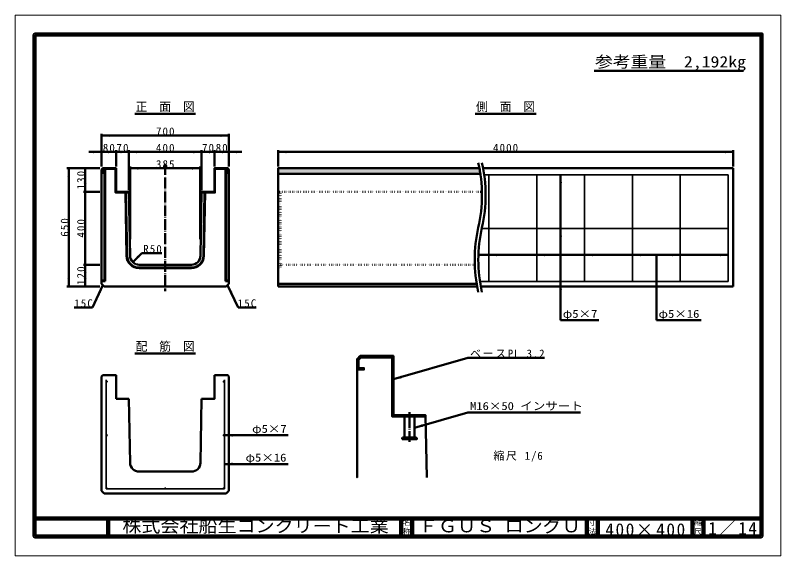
# Model space of a CAD drawing. Units: millimetres, scale not verified, with parts at other scales. Extents: x -2102 to 2102, y -1485 to 1485.
import ezdxf
from ezdxf.enums import TextEntityAlignment as Align

# ---------------------------------------------------------------- set-up
doc = ezdxf.new("R2010")
doc.units = ezdxf.units.MM
doc.header["$LTSCALE"] = 5
doc.linetypes.add('DOTTED', pattern=[1.75, 0.25, -1.5])
doc.linetypes.add('LONG_DASHED_DOTTED', pattern=[15.25, 12, -1.5, 0.25, -1.5])
doc.layers.add('0-0_V-nasSTD', color=7, linetype='Continuous', lineweight=50)
doc.layers.add('0-1_0', color=7, linetype='Continuous', lineweight=50)
doc.styles.add('ＭＳ ゴシック', font='')
doc.styles.get('ＭＳ ゴシック').set_extended_font_data('MS Gothic')

msp = doc.modelspace()

# ---------------------------------------------------------------- linework, layer by layer
at = {"layer": '0-0_V-nasSTD', "lineweight": 100}
for p, q in [((-1997.5, 1380), (-1997.5, -1380)), ((-1997.5, -1280), (1997.5, -1280)), ((-1592.5, -1280), (-1592.5, -1380)), ((17.5, -1280), (17.5, -1380)), ((77.5, -1280), (77.5, -1380)), ((1037.5, -1280), (1037.5, -1380)), ((1097.5, -1280), (1097.5, -1380)), ((1617.5, -1280), (1617.5, -1380)), ((1677.5, -1280), (1677.5, -1380)), ((-1997.5, -1380), (1997.5, -1380))]:
    msp.add_line(p, q, dxfattribs=at)
at = {"layer": '0-0_V-nasSTD'}
for p, q in [((-1628.654, 834.105), (-1628.654, 654.105)), ((-928.654, 824.105), (-1628.654, 824.105)), ((-928.654, 834.105), (-928.654, 654.105)), ((-1628.654, 734.105), (-1698.654, 734.105)), ((-1548.654, 734.105), (-1628.654, 734.105)), ((-1548.654, 744.105), (-1548.654, 654.105)), ((-1478.654, 734.105), (-1548.654, 734.105)), ((-1478.654, 744.105), (-1478.654, 524.105)), ((-1078.654, 734.105), (-1478.654, 734.105)), ((-1078.654, 744.105), (-1078.654, 524.105)), ((-1008.654, 734.105), (-1078.654, 734.105)), ((-1008.654, 744.105), (-1008.654, 654.105)), ((-928.654, 734.105), (-1008.654, 734.105)), ((-858.654, 734.105), (-928.654, 734.105)), ((-658.654, 744.105), (-658.654, 654.105)), ((1841.346, 734.105), (-658.654, 734.105)), ((1841.346, 744.105), (1841.346, 654.105)), ((-1638.654, 644.105), (-1818.654, 644.105)), ((-1808.654, 644.105), (-1808.654, -5.895)), ((-1718.654, 644.105), (-1718.654, 514.105)), ((-1628.654, 637.105), (-1621.654, 644.105)), ((-1628.654, 637.105), (-1628.654, 9.105)), ((-1612.654, 27.105), (-1612.654, 640.905)), ((-1609.654, 24.105), (-1609.654, 640.905)), ((-1471.155, 654.105), (-1471.155, 254.105)), ((-1471.155, 644.105), (-1086.155, 644.105)), ((-1086.155, 654.105), (-1086.155, 254.105)), ((-935.654, 644.105), (-1008.654, 644.105)), ((-947.654, 24.105), (-947.654, 640.905)), ((-944.654, 27.105), (-944.654, 640.905)), ((-935.654, 644.105), (-928.654, 637.105)), ((-928.654, 9.105), (-928.654, 637.105)), ((-658.654, 644.105), (-658.654, -5.895)), ((447.589, 644.105), (-658.654, 644.105)), ((467.589, 644.105), (1841.346, 644.105)), ((1841.346, -5.895), (1841.346, 644.105)), ((452.644, 614.105), (-658.654, 614.105)), ((893.346, 609.105), (893.346, -190.895)), ((-1638.654, 514.105), (-1728.654, 514.105)), ((-1718.654, 514.105), (-1718.654, 114.105)), ((-1478.654, 514.105), (-1548.654, 514.105)), ((-1497.598, 510.905), (-1491.071, 162.811)), ((-1494.597, 510.905), (-1488.071, 162.867)), ((-1478.654, 514.105), (-1472.074, 163.167)), ((-1078.654, 514.105), (-1085.234, 163.167)), ((-1062.711, 510.905), (-1069.237, 162.867)), ((-1059.711, 510.905), (-1066.238, 162.811)), ((-1457.105, 128.42), (-1407.608, 177.917)), ((-1407.608, 177.917), (-1297.608, 177.917)), ((1813.846, 168.105), (441.786, 168.105)), ((1419.346, 168.105), (1419.346, -190.895)), ((-1638.654, 114.105), (-1728.654, 114.105)), ((-1718.654, 114.105), (-1718.654, -5.895)), ((-1422.083, 114.105), (-1135.226, 114.105)), ((-1422.083, 98.105), (-1135.226, 98.105)), ((-1422.083, 95.105), (-1135.226, 95.105)), ((-1678.723, -120.603), (-1621.154, 1.605)), ((-1612.654, 27.105), (-1628.654, 27.105)), ((-1609.654, 24.105), (-1628.654, 24.105)), ((-1628.654, 9.105), (-1613.654, -5.895)), ((-1612.654, 27.105), (-1609.654, 24.105)), ((-944.654, 27.105), (-947.654, 24.105)), ((-928.654, 24.105), (-947.654, 24.105)), ((-928.654, 27.105), (-944.654, 27.105)), ((-943.654, -5.895), (-928.654, 9.105)), ((-878.586, -120.603), (-936.154, 1.605)), ((432.428, 9.105), (-658.654, 9.105)), ((-1638.654, -5.895), (-1818.654, -5.895)), ((-1613.654, -5.895), (-943.654, -5.895)), ((435.102, -5.895), (-658.654, -5.895)), ((1841.346, -5.895), (455.102, -5.895)), ((-1778.723, -120.603), (-1678.723, -120.603)), ((-878.586, -120.603), (-778.586, -120.603)), ((893.346, -190.895), (1103.346, -190.895)), ((1419.346, -190.895), (1665.346, -190.895)), ((-207.272, -386.966), (-224.772, -404.466)), ((-224.772, -1054.466), (-224.772, -404.466)), ((-203.958, -394.966), (-216.772, -407.779)), ((-216.772, -407.779), (-216.772, -453.966)), ((-207.272, -386.966), (-24.772, -386.966)), ((-32.772, -394.966), (-203.958, -394.966)), ((-32.772, -394.966), (-32.772, -719.966)), ((383.982, -397.702), (-24.772, -515.649)), ((383.982, -397.702), (803.982, -397.702)), ((-187.272, -461.966), (-224.772, -461.966)), ((-187.272, -453.966), (-216.772, -453.966)), ((-187.272, -453.966), (-187.272, -461.966)), ((-1628.654, -500.131), (-1621.654, -493.131)), ((-1628.654, -500.131), (-1628.654, -1128.131)), ((-935.654, -493.131), (-1008.654, -493.131)), ((-935.654, -493.131), (-928.654, -500.131)), ((-928.654, -1128.131), (-928.654, -500.131)), ((-1478.654, -623.131), (-1548.654, -623.131)), ((-1478.654, -623.131), (-1472.074, -974.068)), ((-1078.654, -623.131), (-1085.234, -974.068)), ((383.982, -697.702), (90.228, -782.466)), ((150.228, -711.966), (158.791, -1054.466)), ((383.982, -697.702), (1001.982, -697.702)), ((150.428, -719.966), (-32.772, -719.966)), ((35.228, -829.966), (35.228, -719.966)), ((90.228, -829.966), (90.228, -719.966)), ((-953.654, -823.131), (-603.654, -823.131)), ((25.228, -834.966), (22.728, -840.089)), ((22.728, -844.966), (22.728, -839.966)), ((25.228, -834.966), (100.228, -834.966)), ((100.228, -834.966), (102.728, -839.966)), ((-953.654, -981.039), (-603.654, -981.039)), ((-1422.083, -1023.131), (-1135.226, -1023.131)), ((-1628.654, -1128.131), (-1613.654, -1143.131)), ((-943.654, -1143.131), (-928.654, -1128.131)), ((-1613.654, -1143.131), (-943.654, -1143.131))]:
    msp.add_line(p, q, dxfattribs=at)
at = {"layer": '0-0_V-nasSTD', "linetype": 'LONG_DASHED_DOTTED'}
for p, q in [((-1278.654, 669.105), (-1278.654, -30.895)), ((62.728, -859.966), (62.728, -696.966))]:
    msp.add_line(p, q, dxfattribs=at)
at = {"layer": '0-0_V-nasSTD', "lineweight": 35}
for p, q in [((473.372, 609.105), (1813.846, 609.105)), ((498.846, 609.105), (498.846, 22.105)), ((761.846, 609.105), (761.846, 22.105)), ((1024.846, 609.105), (1024.846, 22.105)), ((1287.846, 609.105), (1287.846, 22.105)), ((1550.846, 609.105), (1550.846, 22.105)), ((1813.846, 609.105), (1813.846, 22.105)), ((1813.846, 314.105), (460.221, 314.105)), ((450.348, 22.105), (1813.846, 22.105)), ((-1603.654, -518.131), (-1603.654, -1118.131)), ((-953.654, -518.131), (-953.654, -1118.131)), ((-1603.654, -1118.131), (-953.654, -1118.131))]:
    msp.add_line(p, q, dxfattribs=at)
at = {"layer": '0-0_V-nasSTD', "linetype": 'DOTTED'}
for p, q in [((461.154, 514.105), (-658.654, 514.105)), ((-646.154, 514.105), (-646.154, 95.105)), ((421.82, 114.105), (-658.654, 114.105)), ((-658.654, 95.105), (-646.154, 95.105))]:
    msp.add_line(p, q, dxfattribs=at)
at = {"layer": '0-0_V-nasSTD', "lineweight": 18}
for points in [[(-2102.5, -1485), (-2102.5, 1485), (2102.5, 1485), (2102.5, -1485)], [(-2002.5, -1385), (-2002.5, 1385), (2002.5, 1385), (2002.5, -1385)]]:
    msp.add_lwpolyline(points, close=True, dxfattribs=at)
at = {"layer": '0-0_V-nasSTD', "lineweight": 100}
msp.add_lwpolyline([(1997.5, -1380), (1997.5, 1380), (-1997.5, 1380)], dxfattribs=at)
at = {"layer": '0-0_V-nasSTD'}
for points in [[(-1625.454, 614.105), (-1628.654, 614.105), (-1628.654, 637.105), (-1621.654, 644.105), (-1548.654, 644.105), (-1548.654, 514.105), (-1478.654, 514.105), (-1478.594, 510.905), (-1551.854, 510.905), (-1551.854, 640.905), (-1620.329, 640.905), (-1625.454, 635.779)], [(-931.854, 614.105), (-928.654, 614.105), (-928.654, 637.105), (-935.654, 644.105), (-1008.654, 644.105), (-1008.654, 514.105), (-1078.654, 514.105), (-1078.714, 510.905), (-1005.454, 510.905), (-1005.454, 640.905), (-936.98, 640.905), (-931.854, 635.779)], [(-224.772, -461.966), (-187.272, -461.966), (-187.272, -453.966), (-216.772, -453.966), (-216.772, -407.779), (-203.958, -394.966), (-32.772, -394.966), (-32.772, -719.966), (150.428, -719.966), (150.228, -711.966), (-24.772, -711.966), (-24.772, -386.966), (-207.272, -386.966), (-224.772, -404.466), (-224.772, -1054.466)]]:
    msp.add_lwpolyline(points, close=True, dxfattribs=at)
for points in [[(-1551.854, 640.905), (-1620.329, 640.905), (-1625.454, 635.779), (-1625.454, 614.105), (-1628.654, 614.105)], [(-1621.654, 644.105), (-1548.654, 644.105), (-1548.654, 514.105)], [(-1551.854, 640.905), (-1551.854, 510.905), (-1478.594, 510.905)], [(-1005.454, 640.905), (-1005.454, 510.905), (-1078.714, 510.905)], [(-1008.654, 644.105), (-1008.654, 514.105), (-1078.654, 514.105)], [(-1005.454, 640.905), (-936.98, 640.905), (-931.854, 635.779), (-931.854, 614.105), (-928.654, 614.105)], [(452.644, 614.105), (-658.654, 614.105), (-658.654, 644.105), (447.589, 644.105)], [(447.589, 644.105), (-658.654, 644.105), (-658.654, 614.105), (452.644, 614.105)], [(-24.772, -386.966), (-24.772, -711.966), (150.228, -711.966)], [(-1621.654, -493.131), (-1548.654, -493.131), (-1548.654, -623.131)], [(-1008.654, -493.131), (-1008.654, -623.131), (-1078.654, -623.131)], [(22.728, -844.966), (102.728, -844.966), (102.728, -839.966)]]:
    msp.add_lwpolyline(points, dxfattribs=at)
at = {"layer": '0-0_V-nasSTD', "lineweight": 35}
for centre in [(-1600.654, -528.131), (-956.654, -528.131), (-1600.654, -823.131), (-956.654, -823.131), (-1600.654, -1115.131), (-1278.654, -1115.131), (-956.654, -1115.131)]:
    msp.add_circle(centre, 3, dxfattribs=at)
at = {"layer": '0-0_V-nasSTD'}
for centre, radius, start, end in [((-336.311, 496.605), 797.656, 347.1425, 12.8575), ((-316.311, 496.605), 797.656, 347.1425, 12.8575), ((-336.311, 496.605), 797.656, 8.47087, 10.65628), ((1219.002, 141.605), 797.656, 167.1425, 192.8575), ((1239.002, 141.605), 797.656, 167.1425, 192.8575), ((-1422.083, 164.105), 69, 181.07417, 270), ((-1422.083, 164.105), 66, 181.07417, 270), ((-1422.083, 164.105), 50, 181.07417, 270), ((-1135.226, 164.105), 50, 270, 358.92583), ((-1135.226, 164.105), 66, 270, 358.92583), ((-1135.226, 164.105), 69, 270, 358.92583), ((22.728, -856.216), 21.25, 61.92751, 83.4286), ((30.228, -829.966), 5, 270, 0), ((31.166, -841.216), 4.062, 292.61986, 67.38014), ((54.291, -841.216), 4.062, 112.61986, 247.38014), ((62.728, -856.216), 21.25, 61.92751, 118.07249), ((71.166, -841.216), 4.062, 292.61986, 67.38014), ((95.228, -829.966), 5, 180, 270), ((94.291, -841.216), 4.062, 112.61986, 247.38014), ((102.728, -856.216), 21.25, 96.56708, 118.07249), ((-1422.083, -973.131), 50, 181.07417, 270), ((-1135.226, -973.131), 50, 270, 358.92583)]:
    msp.add_arc(centre, radius, start, end, dxfattribs=at)
for points in [[(-1628.654, 824.105), (-1583.654, 816.605), (-1583.654, 831.605)], [(-973.654, 816.605), (-973.654, 831.605), (-928.654, 824.105)], [(-1673.654, 726.605), (-1673.654, 741.605), (-1628.654, 734.105)], [(-1593.654, 726.605), (-1593.654, 741.605), (-1548.654, 734.105)], [(-1523.654, 726.605), (-1523.654, 741.605), (-1478.654, 734.105)], [(-1478.654, 734.105), (-1433.654, 726.605), (-1433.654, 741.605)], [(-1123.654, 726.605), (-1123.654, 741.605), (-1078.654, 734.105)], [(-1078.654, 734.105), (-1033.654, 726.605), (-1033.654, 741.605)], [(-1008.654, 734.105), (-963.654, 726.605), (-963.654, 741.605)], [(-928.654, 734.105), (-883.654, 726.605), (-883.654, 741.605)], [(-658.654, 734.105), (-613.654, 726.605), (-613.654, 741.605)], [(1796.346, 726.605), (1796.346, 741.605), (1841.346, 734.105)], [(-1816.154, 599.105), (-1808.654, 644.105), (-1801.154, 599.105)], [(-1726.154, 599.105), (-1718.654, 644.105), (-1711.154, 599.105)], [(-1628.654, 637.105), (-1625.454, 635.779), (-1621.654, 644.105)], [(-1628.654, 614.105), (-1628.654, 637.105), (-1625.454, 635.779)], [(-1628.654, 614.105), (-1625.454, 614.105), (-1625.454, 635.779)], [(-1625.454, 635.779), (-1621.654, 644.105), (-1620.329, 640.905)], [(-1621.654, 644.105), (-1620.329, 640.905), (-1551.854, 640.905)], [(-1621.654, 644.105), (-1551.854, 640.905), (-1548.654, 644.105)], [(-1551.854, 640.905), (-1548.654, 514.105), (-1548.654, 644.105)], [(-1551.854, 510.905), (-1551.854, 640.905), (-1548.654, 514.105)], [(-1471.155, 644.105), (-1426.155, 636.605), (-1426.155, 651.605)], [(-1131.155, 636.605), (-1131.155, 651.605), (-1086.155, 644.105)], [(-1008.654, 514.105), (-1008.654, 644.105), (-1005.454, 640.905)], [(-1008.654, 644.105), (-1005.454, 640.905), (-935.654, 644.105)], [(-1008.654, 514.105), (-1005.454, 510.905), (-1005.454, 640.905)], [(-1005.454, 640.905), (-936.98, 640.905), (-935.654, 644.105)], [(-936.98, 640.905), (-935.654, 644.105), (-931.854, 635.779)], [(-935.654, 644.105), (-931.854, 635.779), (-928.654, 637.105)], [(-931.854, 635.779), (-928.654, 614.105), (-928.654, 637.105)], [(-931.854, 614.105), (-931.854, 635.779), (-928.654, 614.105)], [(-658.654, 614.105), (-658.654, 644.105), (447.589, 644.105)], [(-658.654, 614.105), (447.589, 644.105), (448.129, 641.21)], [(-658.654, 614.105), (448.129, 641.21), (448.831, 637.348)], [(-658.654, 614.105), (448.831, 637.348), (449.514, 633.482)], [(-658.654, 614.105), (449.514, 633.482), (450.178, 629.613)], [(-658.654, 614.105), (450.178, 629.613), (450.823, 625.74)], [(-658.654, 614.105), (450.823, 625.74), (451.449, 621.865)], [(-658.654, 614.105), (451.449, 621.865), (452.056, 617.986)], [(-658.654, 614.105), (452.056, 617.986), (452.644, 614.105)], [(885.846, 564.105), (893.346, 609.105), (900.846, 564.105)], [(-1726.154, 559.105), (-1718.654, 514.105), (-1711.154, 559.105)], [(-1726.154, 469.105), (-1718.654, 514.105), (-1711.154, 469.105)], [(-1551.854, 510.905), (-1548.654, 514.105), (-1478.594, 510.905)], [(-1548.654, 514.105), (-1478.654, 514.105), (-1478.594, 510.905)], [(-1078.714, 510.905), (-1078.654, 514.105), (-1008.654, 514.105)], [(-1078.714, 510.905), (-1008.654, 514.105), (-1005.454, 510.905)], [(885.846, 269.105), (893.346, 314.105), (900.846, 269.105)], [(498.846, 168.105), (543.846, 160.605), (543.846, 175.605)], [(761.846, 168.105), (806.846, 160.605), (806.846, 175.605)], [(1024.846, 168.105), (1069.846, 160.605), (1069.846, 175.605)], [(1287.846, 168.105), (1332.846, 160.605), (1332.846, 175.605)], [(1505.846, 160.605), (1505.846, 175.605), (1550.846, 168.105)], [(1768.846, 160.605), (1768.846, 175.605), (1813.846, 168.105)], [(-1726.154, 159.105), (-1718.654, 114.105), (-1711.154, 159.105)], [(-1457.105, 128.42), (-1430.589, 165.543), (-1419.982, 154.936)], [(-1726.154, 69.105), (-1718.654, 114.105), (-1711.154, 69.105)], [(-1816.154, 39.105), (-1808.654, -5.895), (-1801.154, 39.105)], [(-1726.154, 39.105), (-1718.654, -5.895), (-1711.154, 39.105)], [(-1647.116, -35.908), (-1633.546, -42.301), (-1621.154, 1.605)], [(-936.154, 1.605), (-923.762, -42.301), (-910.192, -35.908)], [(885.846, -22.895), (893.346, 22.105), (900.846, -22.895)], [(-224.772, -404.466), (-207.272, -386.966), (-203.958, -394.966)], [(-224.772, -404.466), (-216.772, -407.779), (-203.958, -394.966)], [(-224.772, -404.466), (-216.772, -453.966), (-216.772, -407.779)], [(-207.272, -386.966), (-203.958, -394.966), (-32.772, -394.966)], [(-207.272, -386.966), (-32.772, -394.966), (-24.772, -386.966)], [(-32.772, -394.966), (-24.772, -711.966), (-24.772, -386.966)], [(-32.772, -719.966), (-32.772, -394.966), (-24.772, -711.966)], [(-216.772, -453.966), (-187.272, -461.966), (-187.272, -453.966)], [(-24.772, -515.649), (16.385, -495.967), (20.544, -510.379)], [(-1603.654, -528.131), (-1603.117, -526.417), (-1602.721, -530.305)], [(-1603.117, -526.417), (-1601.109, -525.165), (-1598.818, -525.759)], [(-1603.117, -526.417), (-1598.818, -525.759), (-1597.67, -527.827)], [(-1603.117, -526.417), (-1602.721, -530.305), (-1600.502, -531.127)], [(-1603.117, -526.417), (-1600.502, -531.127), (-1598.378, -530.085)], [(-1603.117, -526.417), (-1598.378, -530.085), (-1597.67, -527.827)], [(-959.639, -528.434), (-958.931, -526.177), (-954.192, -529.845)], [(-959.639, -528.434), (-958.491, -530.503), (-954.192, -529.845)], [(-958.931, -526.177), (-956.806, -525.135), (-954.192, -529.845)], [(-958.491, -530.503), (-956.2, -531.096), (-954.192, -529.845)], [(-956.806, -525.135), (-954.587, -525.956), (-954.192, -529.845)], [(-954.587, -525.956), (-954.192, -529.845), (-953.654, -528.131)], [(-32.772, -719.966), (-24.772, -711.966), (150.428, -719.966)], [(-24.772, -711.966), (150.228, -711.966), (150.428, -719.966)], [(90.228, -782.466), (131.385, -762.784), (135.544, -777.196)], [(-1603.654, -823.131), (-1603.117, -821.417), (-1602.721, -825.305)], [(-1603.117, -821.417), (-1601.109, -820.165), (-1598.818, -820.759)], [(-1603.117, -821.417), (-1598.818, -820.759), (-1597.67, -822.827)], [(-1603.117, -821.417), (-1602.721, -825.305), (-1600.502, -826.127)], [(-1603.117, -821.417), (-1600.502, -826.127), (-1598.378, -825.085)], [(-1603.117, -821.417), (-1598.378, -825.085), (-1597.67, -822.827)], [(-959.639, -823.434), (-958.931, -821.177), (-954.192, -824.845)], [(-959.639, -823.434), (-958.491, -825.503), (-954.192, -824.845)], [(-958.931, -821.177), (-956.806, -820.135), (-954.192, -824.845)], [(-958.491, -825.503), (-956.2, -826.096), (-954.192, -824.845)], [(-956.806, -820.135), (-954.587, -820.956), (-954.192, -824.845)], [(-954.587, -820.956), (-954.192, -824.845), (-953.654, -823.131)], [(-953.654, -823.131), (-908.654, -830.631), (-908.654, -815.631)], [(-953.654, -981.039), (-908.654, -988.539), (-908.654, -973.539)], [(-1603.654, -1115.131), (-1603.593, -1115.735), (-1603.348, -1113.81)], [(-1603.593, -1115.735), (-1602.11, -1112.508), (-1600.351, -1112.146)], [(-1603.593, -1115.735), (-1600.351, -1112.146), (-1598.7, -1112.855)], [(-1603.593, -1115.735), (-1603.348, -1113.81), (-1602.11, -1112.508)], [(-1603.593, -1115.735), (-1598.7, -1112.855), (-1597.75, -1114.379)], [(-1603.593, -1115.735), (-1597.841, -1116.173), (-1597.75, -1114.379)], [(-1603.593, -1115.735), (-1603.411, -1116.314), (-1603.117, -1116.845)], [(-1603.593, -1115.735), (-1603.117, -1116.845), (-1602.721, -1117.305)], [(-1603.593, -1115.735), (-1602.721, -1117.305), (-1602.241, -1117.677)], [(-1603.593, -1115.735), (-1602.241, -1117.677), (-1601.696, -1117.944)], [(-1603.593, -1115.735), (-1601.696, -1117.944), (-1601.109, -1118.096)], [(-1603.593, -1115.735), (-1601.109, -1118.096), (-1600.654, -1118.131)], [(-1603.593, -1115.735), (-1600.654, -1118.131), (-1598.94, -1117.593)], [(-1603.593, -1115.735), (-1598.94, -1117.593), (-1597.841, -1116.173)], [(-1281.62, -1115.585), (-1281.027, -1113.295), (-1280.368, -1117.593)], [(-1281.027, -1113.295), (-1280.368, -1117.593), (-1278.958, -1112.146)], [(-1280.368, -1117.593), (-1278.958, -1112.146), (-1276.7, -1112.855)], [(-1280.368, -1117.593), (-1276.7, -1112.855), (-1275.658, -1114.979)], [(-1280.368, -1117.593), (-1276.48, -1117.198), (-1275.658, -1114.979)], [(-1280.368, -1117.593), (-1278.654, -1118.131), (-1276.48, -1117.198)], [(-959.639, -1114.827), (-958.931, -1113.177), (-954.192, -1113.417)], [(-959.639, -1114.827), (-959.277, -1116.587), (-954.192, -1113.417)], [(-959.277, -1116.587), (-957.975, -1117.824), (-954.192, -1113.417)], [(-958.931, -1113.177), (-957.406, -1112.227), (-954.192, -1113.417)], [(-957.975, -1117.824), (-956.654, -1118.131), (-954.192, -1113.417)], [(-957.406, -1112.227), (-955.612, -1112.318), (-954.192, -1113.417)], [(-956.654, -1118.131), (-956.05, -1118.069), (-954.192, -1113.417)], [(-956.05, -1118.069), (-955.471, -1117.888), (-954.192, -1113.417)], [(-955.471, -1117.888), (-954.94, -1117.593), (-954.192, -1113.417)], [(-954.94, -1117.593), (-954.48, -1117.198), (-954.192, -1113.417)], [(-954.48, -1117.198), (-954.192, -1113.417), (-954.108, -1116.718)], [(-954.192, -1113.417), (-954.108, -1116.718), (-953.841, -1116.173)], [(-954.192, -1113.417), (-953.841, -1116.173), (-953.689, -1115.585)], [(-954.192, -1113.417), (-953.689, -1115.585), (-953.654, -1115.131)]]:
    msp.add_solid(points, dxfattribs=at)
at = {"layer": '0-1_0'}
for p, q in [((1078.036, 1179.753), (1898.036, 1179.753)), ((-1445.654, 944.105), (-1111.654, 944.105)), ((424.346, 944.105), (758.346, 944.105)), ((-1445.654, -373.131), (-1111.654, -373.131))]:
    msp.add_line(p, q, dxfattribs=at)

# ---------------------------------------------------------------- texts
at = {"layer": '0-0_V-nasSTD', "style": 'ＭＳ ゴシック'}
for s, height, width, p in [('参考重量\u30002,192kg', 62.32, 1.15, (1082.036, 1179.753)), ('φ5×7', 43.99, 1.15, (905.346, -190.895)), ('φ5×16', 43.99, 1.15, (1431.346, -190.895)), ('M16×50 インサート', 43.99, 1.15, (395.982, -697.702)), ('φ5×7', 43.99, 1.15, (-801.654, -823.131)), ('φ5×16', 43.99, 1.15, (-837.654, -981.039)), ('株式会社船生コンクリート工業', 69.65, 1.1, (-1514.221, -1377.45)), ('ＦＧＵＳ ロングＵ', 69.65, 1.1, (115.75, -1377.53))]:
    msp.add_text(s, height=height, dxfattribs=dict(at, width=width)).set_placement(p, align=Align.BOTTOM_LEFT)
for s, height, p in [('正\u3000面\u3000図', 47.65, (-1441.658, 944.105)), ('側\u3000面\u3000図', 47.65, (428.342, 944.105)), ('配\u3000筋\u3000図', 47.65, (-1441.658, -373.131)), ('名', 30.79, (26.482, -1326.001)), ('寸', 30.79, (1046.482, -1326.001)), ('縮', 30.79, (1626.482, -1326.001)), ('称', 30.79, (26.476, -1375.99)), ('法', 30.79, (1046.476, -1375.99)), ('尺', 30.79, (1626.476, -1375.99))]:
    msp.add_text(s, height=height, dxfattribs=at).set_placement(p, align=Align.BOTTOM_LEFT)
at = {"layer": '0-0_V-nasSTD', "attachment_point": 7, "style": 'ＭＳ ゴシック'}
for s, insert, char_height in [('\\T1.2;700', (-1329.641, 824.105), 43.99), ('\\T1.2;80', (-1621.654, 734.105), 43.99), ('\\T1.2;70', (-1546.654, 734.105), 43.99), ('\\T1.2;400', (-1329.641, 734.105), 43.99), ('\\T1.2;70', (-1076.654, 734.105), 43.99), ('\\T1.2;80', (-1001.654, 734.105), 43.99), ('\\T1.2;4000', (522.24, 734.105), 43.99), ('\\T1.2;385', (-1329.641, 644.105), 43.99), ('\\T1.2;R50', (-1399.608, 177.917), 43.99), ('\\T1.2;15C', (-1778.723, -120.603), 43.99), ('\\T1.2;15C', (-880.586, -120.603), 43.99), ('\\T1.15;ベースPL\\~3.2', (395.982, -397.702), 43.99), ('\\T1.15;縮尺\\~1/6', (523.944, -968.401), 43.99), ('\\T1.16;1／14', (1704.533, -1377.418), 69.65), ('\\T1.18;400×400', (1139.081, -1377.492), 69.65)]:
    msp.add_mtext(s, dxfattribs=dict(at, insert=insert, char_height=char_height))
at = {"layer": '0-0_V-nasSTD', "char_height": 43.99, "attachment_point": 7, "rotation": 90, "style": 'ＭＳ ゴシック'}
for s, insert in [('\\T1.2;130', (-1718.654, 528.118)), ('\\T1.2;650', (-1808.654, 268.118)), ('\\T1.2;400', (-1718.654, 263.118)), ('\\T1.2;120', (-1718.654, 3.118))]:
    msp.add_mtext(s, dxfattribs=dict(at, insert=insert))

doc.saveas('drawing.dxf')
